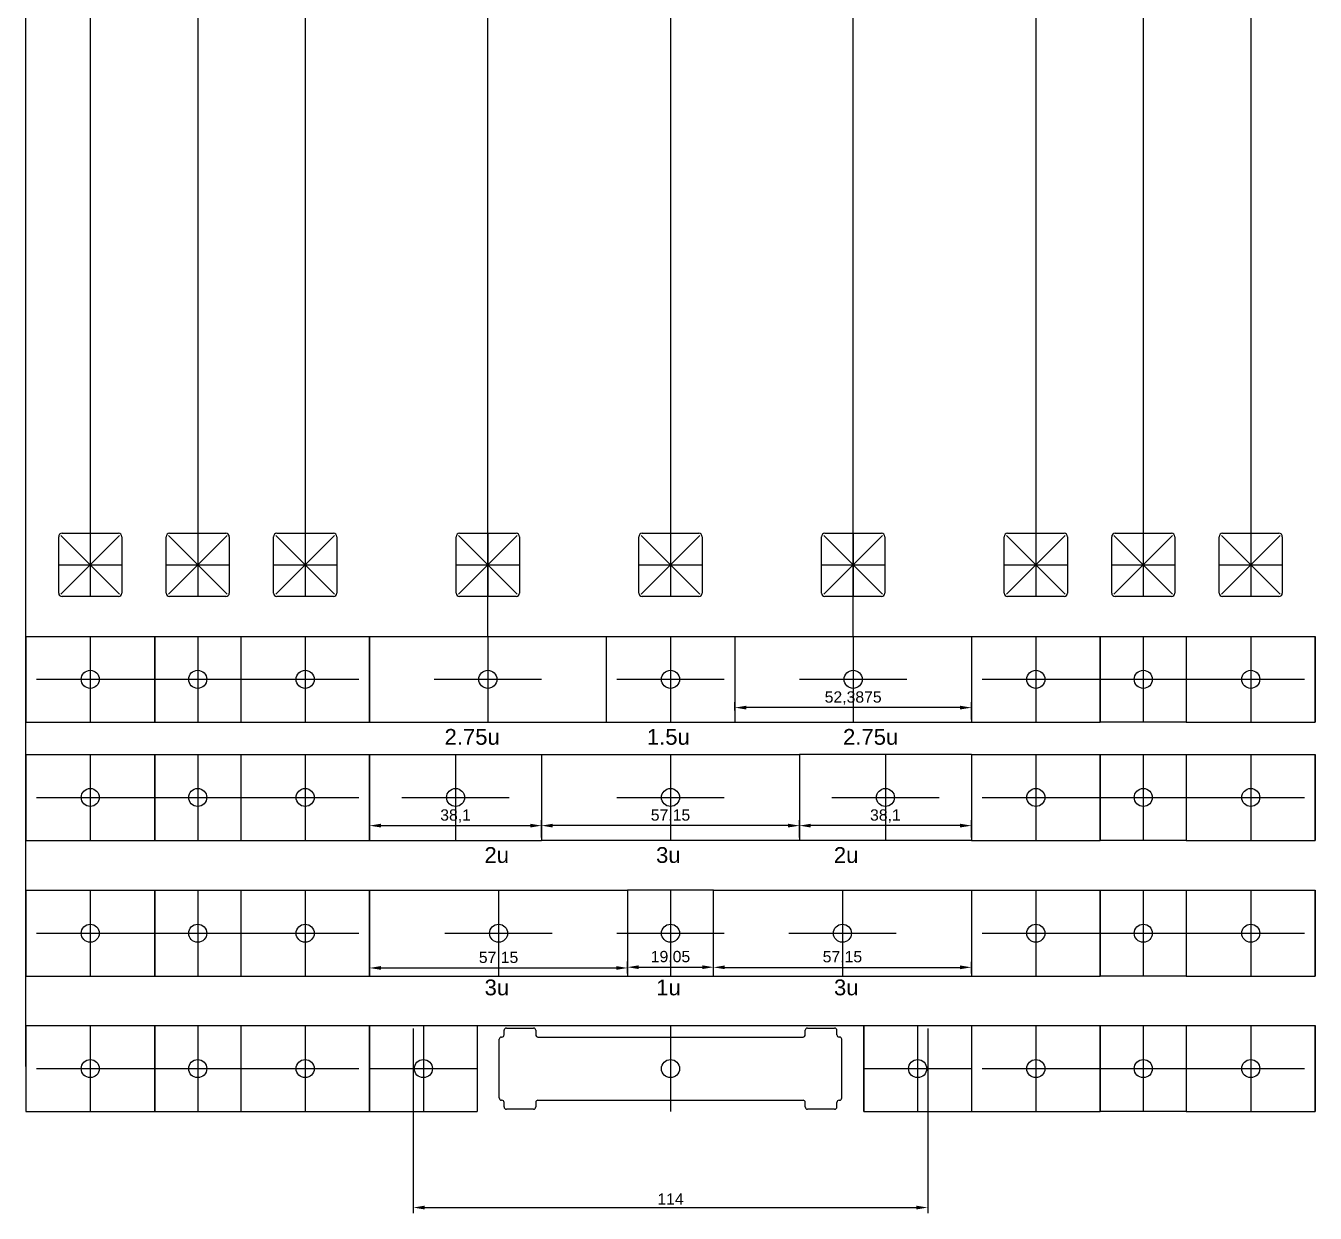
# Model space of a CAD drawing. Header units: millimetres. Extents: x 474 to 1639, y -476 to 312.
# Drawn here: x 890.5 to 1176.2, y -476.3 to -213.1 of the extents above; entities that cross this region are included whole.
import ezdxf

# ---------------------------------------------------------------- set-up
doc = ezdxf.new("R2010")
doc.units = ezdxf.units.MM
doc.styles.get("Standard").update_dxf_attribs({"font": 'arial.ttf'})
doc.dimstyles.new('ISO-25', dxfattribs={"dimtxt": 2.5, "dimasz": 2.5, "dimexe": 1.25, "dimexo": 0.625, "dimtad": 1, "dimtxsty": 'Standard', "dimcen": 2.5, "dimadec": 0, "dimazin": 0, "dimtfac": 1, "dimtmove": 0, "dimatfit": 3, "dimfxl": 1, "dimarcsym": 0})

# ---------------------------------------------------------------- blocks, each defined once
blk = doc.blocks.new('*D57')
at = {"color": 0, "lineweight": -2, "transparency": 16777216}
for p, q in [((966.67, -423.13), (966.67, -420.68)), ((969.17, -421.93), (1021.33, -421.93)), ((1023.83, -423.13), (1023.83, -420.68))]:
    blk.add_line(p, q, dxfattribs=at)
at = {"color": 0, "transparency": 16777216}
for points in [[(969.17, -421.51), (969.17, -422.34), (966.67, -421.93)], [(1021.33, -421.51), (1021.33, -422.34), (1023.83, -421.93)]]:
    blk.add_solid(points, dxfattribs=at)
at = {"layer": 'Defpoints', "color": 0, "transparency": 16777216}
for p in [(1023.83, -421.93), (966.67, -423.76), (1023.83, -423.76)]:
    blk.add_point(p, dxfattribs=at)
at = {"color": 0, "transparency": 16777216, "insert": (995.25, -419.8), "char_height": 2.5, "attachment_point": 5}
blk.add_mtext('57,15', dxfattribs=at)
blk = doc.blocks.new('*D58')
at = {"color": 0, "lineweight": -2, "transparency": 16777216}
for p, q in [((1042.88, -423.13), (1042.88, -420.54)), ((1045.38, -421.79), (1097.53, -421.79)), ((1100.03, -423.13), (1100.03, -420.54))]:
    blk.add_line(p, q, dxfattribs=at)
at = {"color": 0, "transparency": 16777216}
for points in [[(1045.38, -421.37), (1045.38, -422.2), (1042.88, -421.79)], [(1097.53, -421.37), (1097.53, -422.2), (1100.03, -421.79)]]:
    blk.add_solid(points, dxfattribs=at)
at = {"layer": 'Defpoints', "color": 0, "transparency": 16777216}
for p in [(1100.03, -421.79), (1042.88, -423.76), (1100.03, -423.76)]:
    blk.add_point(p, dxfattribs=at)
at = {"color": 0, "transparency": 16777216, "insert": (1071.45, -419.66), "char_height": 2.5, "attachment_point": 5}
blk.add_mtext('57,15', dxfattribs=at)
blk = doc.blocks.new('*D59')
at = {"color": 0, "lineweight": -2, "transparency": 16777216}
for p, q in [((1023.83, -423.13), (1023.83, -420.51)), ((1026.33, -421.76), (1040.38, -421.76)), ((1042.88, -423.13), (1042.88, -420.51))]:
    blk.add_line(p, q, dxfattribs=at)
at = {"color": 0, "transparency": 16777216}
for points in [[(1026.33, -421.34), (1026.33, -422.17), (1023.83, -421.76)], [(1040.38, -421.34), (1040.38, -422.17), (1042.88, -421.76)]]:
    blk.add_solid(points, dxfattribs=at)
at = {"layer": 'Defpoints', "color": 0, "transparency": 16777216}
for p in [(1042.88, -421.76), (1023.83, -423.76), (1042.88, -423.76)]:
    blk.add_point(p, dxfattribs=at)
at = {"color": 0, "transparency": 16777216, "insert": (1033.35, -419.63), "char_height": 2.5, "attachment_point": 5}
blk.add_mtext('19,05', dxfattribs=at)
blk = doc.blocks.new('*D60')
at = {"color": 0, "lineweight": -2, "transparency": 16777216}
for p, q in [((966.67, -393.05), (966.67, -389.14)), ((969.17, -390.39), (1002.27, -390.39)), ((1004.77, -393.05), (1004.77, -389.14))]:
    blk.add_line(p, q, dxfattribs=at)
at = {"color": 0, "transparency": 16777216}
for points in [[(969.17, -389.97), (969.17, -390.8), (966.67, -390.39)], [(1002.27, -389.97), (1002.27, -390.8), (1004.77, -390.39)]]:
    blk.add_solid(points, dxfattribs=at)
at = {"layer": 'Defpoints', "color": 0, "transparency": 16777216}
for p in [(1004.77, -390.39), (966.67, -393.67), (1004.77, -393.67)]:
    blk.add_point(p, dxfattribs=at)
at = {"color": 0, "transparency": 16777216, "insert": (985.72, -388.26), "char_height": 2.5, "attachment_point": 5}
blk.add_mtext('38,1', dxfattribs=at)
blk = doc.blocks.new('*D61')
at = {"color": 0, "lineweight": -2, "transparency": 16777216}
for p, q in [((1004.77, -393.05), (1004.77, -389.14)), ((1059.42, -390.39), (1007.27, -390.39)), ((1061.92, -393.05), (1061.92, -389.14))]:
    blk.add_line(p, q, dxfattribs=at)
at = {"color": 0, "transparency": 16777216}
for points in [[(1007.27, -389.97), (1007.27, -390.8), (1004.77, -390.39)], [(1059.42, -389.97), (1059.42, -390.8), (1061.92, -390.39)]]:
    blk.add_solid(points, dxfattribs=at)
at = {"layer": 'Defpoints', "color": 0, "transparency": 16777216}
for p in [(1004.77, -390.39), (1004.77, -393.67), (1061.92, -393.67)]:
    blk.add_point(p, dxfattribs=at)
at = {"color": 0, "transparency": 16777216, "insert": (1033.35, -388.26), "char_height": 2.5, "attachment_point": 5}
blk.add_mtext('57,15', dxfattribs=at)
blk = doc.blocks.new('*D62')
at = {"color": 0, "lineweight": -2, "transparency": 16777216}
for p, q in [((1061.92, -393.05), (1061.92, -389.14)), ((1097.53, -390.39), (1064.42, -390.39)), ((1100.03, -393.05), (1100.03, -389.14))]:
    blk.add_line(p, q, dxfattribs=at)
at = {"color": 0, "transparency": 16777216}
for points in [[(1064.42, -389.97), (1064.42, -390.8), (1061.92, -390.39)], [(1097.53, -389.97), (1097.53, -390.8), (1100.03, -390.39)]]:
    blk.add_solid(points, dxfattribs=at)
at = {"layer": 'Defpoints', "color": 0, "transparency": 16777216}
for p in [(1061.92, -390.39), (1061.92, -393.67), (1100.03, -393.67)]:
    blk.add_point(p, dxfattribs=at)
at = {"color": 0, "transparency": 16777216, "insert": (1080.97, -388.26), "char_height": 2.5, "attachment_point": 5}
blk.add_mtext('38,1', dxfattribs=at)
blk = doc.blocks.new('*D63')
at = {"color": 0, "lineweight": -2, "transparency": 16777216}
for p, q in [((1047.64, -364.86), (1047.64, -362.99)), ((1097.53, -364.24), (1050.14, -364.24)), ((1100.03, -366.86), (1100.03, -362.99))]:
    blk.add_line(p, q, dxfattribs=at)
at = {"color": 0, "transparency": 16777216}
for points in [[(1050.14, -363.82), (1050.14, -364.65), (1047.64, -364.24)], [(1097.53, -363.82), (1097.53, -364.65), (1100.03, -364.24)]]:
    blk.add_solid(points, dxfattribs=at)
at = {"layer": 'Defpoints', "color": 0, "transparency": 16777216}
for p in [(1047.64, -364.24), (1047.64, -365.49), (1100.03, -367.49)]:
    blk.add_point(p, dxfattribs=at)
at = {"color": 0, "transparency": 16777216, "insert": (1073.83, -362.11), "char_height": 2.5, "attachment_point": 5}
blk.add_mtext('52,3875', dxfattribs=at)
blk = doc.blocks.new('*D49')
at = {"color": 0, "lineweight": -2, "transparency": 16777216}
for p, q in [((976.35, -435.33), (976.35, -476.27)), ((1090.35, -435.33), (1090.35, -476.27)), ((978.85, -475.02), (1087.85, -475.02))]:
    blk.add_line(p, q, dxfattribs=at)
at = {"color": 0, "transparency": 16777216}
for points in [[(978.85, -474.61), (978.85, -475.44), (976.35, -475.02)], [(1087.85, -474.61), (1087.85, -475.44), (1090.35, -475.02)]]:
    blk.add_solid(points, dxfattribs=at)
at = {"layer": 'Defpoints', "color": 0, "transparency": 16777216}
for p in [(976.35, -434.71), (1090.35, -434.71), (1090.35, -475.02)]:
    blk.add_point(p, dxfattribs=at)
at = {"color": 0, "transparency": 16777216, "insert": (1033.35, -473.14), "char_height": 2.5, "attachment_point": 5}
blk.add_mtext('114', dxfattribs=at)

msp = doc.modelspace()

# ---------------------------------------------------------------- linework, layer by layer
at = {"color": 2}
for p, q in [((890.475, -443.757804), (890.475, -41.736331)), ((904.7625, -107.0125), (904.7625, -325.612378)), ((928.575, -107.0125), (928.575, -325.612378)), ((952.3875, -107.0125), (952.3875, -325.612378)), ((1033.35, -107.0125), (1033.35, -325.612378)), ((1114.3125, -107.0125), (1114.3125, -325.612378)), ((1138.125, -107.0125), (1138.125, -325.612378)), ((1161.9375, -107.0125), (1161.9375, -325.612378)), ((898.2625, -326.112378), (911.2625, -339.112378)), ((898.2625, -339.112378), (911.2625, -326.112378)), ((922.075, -326.112378), (935.075, -339.112378)), ((922.075, -339.112378), (935.075, -326.112378)), ((945.8875, -326.112378), (958.8875, -339.112378)), ((945.8875, -339.112378), (958.8875, -326.112378)), ((986.36875, -326.112378), (999.36875, -339.112378)), ((986.36875, -339.112378), (999.36875, -326.112378)), ((1026.85, -326.112378), (1039.85, -339.112378)), ((1026.85, -339.112378), (1039.85, -326.112378)), ((1067.33125, -326.112378), (1080.33125, -339.112378)), ((1067.33125, -339.112378), (1080.33125, -326.112378)), ((1107.8125, -326.112378), (1120.8125, -339.112378)), ((1107.8125, -339.112378), (1120.8125, -326.112378)), ((1131.625, -326.112378), (1144.625, -339.112378)), ((1131.625, -339.112378), (1144.625, -326.112378)), ((1155.4375, -326.112378), (1168.4375, -339.112378)), ((1155.4375, -339.112378), (1168.4375, -326.112378)), ((890.475, -348.438588), (919.05, -348.438588)), ((890.475, -348.438588), (890.475, -367.488588)), ((904.7625, -348.438588), (904.7625, -367.488588)), ((919.05, -348.438588), (919.05, -367.488588)), ((919.05, -348.438588), (938.1, -348.438588)), ((919.05, -367.488588), (919.05, -348.438588)), ((928.575, -348.438588), (928.575, -367.488588)), ((938.1, -348.438588), (938.1, -367.488588)), ((938.1, -348.438588), (966.675, -348.438588)), ((938.1, -348.438588), (938.1, -367.488588)), ((952.3875, -348.438588), (952.3875, -367.488588)), ((966.675, -348.438588), (966.675, -367.488588)), ((966.675, -367.488588), (966.675, -348.438588)), ((966.675, -348.438588), (1100.025, -348.438588)), ((966.675, -348.438588), (1019.0625, -348.438588)), ((992.86875, -348.438588), (992.86875, -367.488588)), ((1019.0625, -348.438588), (1019.0625, -367.488588)), ((1033.35, -348.438588), (1033.35, -367.488588)), ((1047.6375, -348.438588), (1100.025, -348.438588)), ((1047.6375, -348.438588), (1047.6375, -367.488588)), ((1073.83125, -348.438588), (1073.83125, -367.488588)), ((1100.025, -348.438588), (1128.6, -348.438588)), ((1100.025, -348.438588), (1100.025, -367.488588)), ((1114.3125, -348.438588), (1114.3125, -367.488588)), ((1128.6, -348.438588), (1128.6, -367.488588)), ((1128.6, -348.438588), (1147.65, -348.438588)), ((1128.6, -367.488588), (1128.6, -348.438588)), ((1138.125, -348.438588), (1138.125, -367.488588)), ((1147.65, -348.438588), (1147.65, -367.488588)), ((1147.65, -348.438588), (1176.225, -348.438588)), ((1147.65, -348.438588), (1147.65, -367.488588)), ((1161.9375, -348.438588), (1161.9375, -367.488588)), ((1176.225, -348.438588), (1176.225, -367.488588)), ((1176.225, -367.488588), (1176.225, -348.438588)), ((892.85625, -357.963588), (916.66875, -357.963588)), ((916.66875, -357.963588), (940.48125, -357.963588)), ((940.48125, -357.963588), (964.29375, -357.963588)), ((980.9625, -357.963588), (1004.775, -357.963588)), ((1021.44375, -357.963588), (1045.25625, -357.963588)), ((1061.925, -357.963588), (1085.7375, -357.963588)), ((1102.40625, -357.963588), (1126.21875, -357.963588)), ((1126.21875, -357.963588), (1150.03125, -357.963588)), ((1150.03125, -357.963588), (1173.84375, -357.963588)), ((890.475, -367.488588), (919.05, -367.488588)), ((919.05, -367.488588), (938.1, -367.488588)), ((938.1, -367.488588), (966.675, -367.488588)), ((966.675, -367.488588), (1100.025, -367.488588)), ((966.675, -367.488588), (1019.0625, -367.488588)), ((1100.025, -367.488588), (1128.6, -367.488588)), ((1147.65, -367.488588), (1128.6, -367.488588)), ((1147.65, -367.488588), (1176.225, -367.488588)), ((890.475, -374.624319), (919.05, -374.624319)), ((890.475, -374.624319), (890.475, -393.674319)), ((904.7625, -374.624319), (904.7625, -393.674319)), ((919.05, -374.624319), (919.05, -393.674319)), ((919.05, -374.624319), (938.1, -374.624319)), ((919.05, -393.674319), (919.05, -374.624319)), ((928.575, -374.624319), (928.575, -393.674319)), ((938.1, -374.624319), (938.1, -393.674319)), ((938.1, -374.624319), (966.675, -374.624319)), ((938.1, -374.624319), (938.1, -393.674319)), ((952.3875, -374.624319), (952.3875, -393.674319)), ((966.675, -374.624319), (966.675, -393.674319)), ((966.675, -393.674319), (966.675, -374.624319)), ((966.675, -374.624319), (1004.775, -374.624319)), ((985.725, -374.624319), (985.725, -393.674319)), ((1004.775, -374.624319), (1004.775, -393.674319)), ((1004.775, -374.624319), (1061.925, -374.624319)), ((1033.35, -374.624319), (1033.35, -393.674319)), ((1100.025, -374.624319), (1061.925, -374.624319)), ((1061.925, -374.624319), (1061.925, -393.674319)), ((1080.975, -374.624319), (1080.975, -393.674319)), ((1100.025, -374.624319), (1128.6, -374.624319)), ((1100.025, -374.624319), (1100.025, -393.674319)), ((1114.3125, -374.624319), (1114.3125, -393.674319)), ((1128.6, -374.624319), (1128.6, -393.674319)), ((1128.6, -374.624319), (1147.65, -374.624319)), ((1128.6, -393.674319), (1128.6, -374.624319)), ((1138.125, -374.624319), (1138.125, -393.674319)), ((1147.65, -374.624319), (1147.65, -393.674319)), ((1147.65, -374.624319), (1176.225, -374.624319)), ((1147.65, -374.624319), (1147.65, -393.674319)), ((1161.9375, -374.624319), (1161.9375, -393.674319)), ((1176.225, -374.624319), (1176.225, -393.674319)), ((1176.225, -393.674319), (1176.225, -374.624319)), ((892.85625, -384.149319), (916.66875, -384.149319)), ((916.66875, -384.149319), (940.48125, -384.149319)), ((940.48125, -384.149319), (964.29375, -384.149319)), ((973.81875, -384.149319), (997.63125, -384.149319)), ((1021.44375, -384.149319), (1045.25625, -384.149319)), ((1069.06875, -384.149319), (1092.88125, -384.149319)), ((1102.40625, -384.149319), (1126.21875, -384.149319)), ((1126.21875, -384.149319), (1150.03125, -384.149319)), ((1150.03125, -384.149319), (1173.84375, -384.149319)), ((890.475, -393.674319), (919.05, -393.674319)), ((919.05, -393.674319), (938.1, -393.674319)), ((938.1, -393.674319), (966.675, -393.674319)), ((966.675, -393.674319), (1004.775, -393.674319)), ((1061.925, -393.674319), (1004.775, -393.674319)), ((1100.025, -393.674319), (1061.925, -393.674319)), ((1100.025, -393.674319), (1128.6, -393.674319)), ((1147.65, -393.674319), (1128.6, -393.674319)), ((1147.65, -393.674319), (1176.225, -393.674319)), ((890.475, -404.707804), (919.05, -404.707804)), ((890.475, -404.707804), (890.475, -423.757804)), ((904.7625, -404.707804), (904.7625, -423.757804)), ((919.05, -404.707804), (919.05, -423.757804)), ((919.05, -404.707804), (938.1, -404.707804)), ((919.05, -423.757804), (919.05, -404.707804)), ((928.575, -404.707804), (928.575, -423.757804)), ((938.1, -404.707804), (938.1, -423.757804)), ((938.1, -404.707804), (966.675, -404.707804)), ((938.1, -404.707804), (938.1, -423.757804)), ((952.3875, -404.707804), (952.3875, -423.757804)), ((966.675, -404.707804), (966.675, -423.757804)), ((966.675, -423.757804), (966.675, -404.707804)), ((966.675, -404.707804), (1023.825, -404.707804)), ((995.25, -404.707804), (995.25, -423.757804)), ((1023.825, -404.707804), (1023.825, -423.757804)), ((1042.875, -404.707804), (1023.825, -404.707804)), ((1033.35, -404.707804), (1033.35, -423.757804)), ((1042.875, -404.707804), (1100.025, -404.707804)), ((1042.875, -423.757804), (1042.875, -404.707804)), ((1071.45, -404.707804), (1071.45, -423.757804)), ((1100.025, -404.707804), (1128.6, -404.707804)), ((1100.025, -404.707804), (1100.025, -423.757804)), ((1114.3125, -404.707804), (1114.3125, -423.757804)), ((1128.6, -404.707804), (1128.6, -423.757804)), ((1128.6, -404.707804), (1147.65, -404.707804)), ((1128.6, -423.757804), (1128.6, -404.707804)), ((1138.125, -404.707804), (1138.125, -423.757804)), ((1147.65, -404.707804), (1147.65, -423.757804)), ((1147.65, -404.707804), (1176.225, -404.707804)), ((1147.65, -404.707804), (1147.65, -423.757804)), ((1161.9375, -404.707804), (1161.9375, -423.757804)), ((1176.225, -404.707804), (1176.225, -423.757804)), ((1176.225, -423.757804), (1176.225, -404.707804)), ((892.85625, -414.232804), (916.66875, -414.232804)), ((916.66875, -414.232804), (940.48125, -414.232804)), ((940.48125, -414.232804), (964.29375, -414.232804)), ((983.34375, -414.232804), (1007.15625, -414.232804)), ((1021.44375, -414.232804), (1045.25625, -414.232804)), ((1059.54375, -414.232804), (1083.35625, -414.232804)), ((1102.40625, -414.232804), (1126.21875, -414.232804)), ((1126.21875, -414.232804), (1150.03125, -414.232804)), ((1150.03125, -414.232804), (1173.84375, -414.232804)), ((890.475, -423.757804), (919.05, -423.757804)), ((919.05, -423.757804), (938.1, -423.757804)), ((938.1, -423.757804), (966.675, -423.757804)), ((966.675, -423.757804), (1023.825, -423.757804)), ((1023.825, -423.757804), (1042.875, -423.757804)), ((1042.875, -423.757804), (1100.025, -423.757804)), ((1100.025, -423.757804), (1128.6, -423.757804)), ((1147.65, -423.757804), (1128.6, -423.757804)), ((1147.65, -423.757804), (1176.225, -423.757804)), ((890.475, -434.707804), (919.05, -434.707804)), ((890.475, -434.707804), (890.475, -453.757804)), ((904.7625, -434.707804), (904.7625, -453.757804)), ((919.05, -434.707804), (919.05, -453.757804)), ((919.05, -434.707804), (938.1, -434.707804)), ((919.05, -453.757804), (919.05, -434.707804)), ((928.575, -434.707804), (928.575, -453.757804)), ((938.1, -434.707804), (938.1, -453.757804)), ((938.1, -434.707804), (966.675, -434.707804)), ((938.1, -434.707804), (938.1, -453.757804)), ((952.3875, -434.707804), (952.3875, -453.757804)), ((966.675, -434.707804), (966.675, -453.757804)), ((966.675, -453.757804), (966.675, -434.707804)), ((966.675, -434.707804), (990.4875, -434.707804)), ((966.675, -434.707804), (966.675, -453.757804)), ((978.58125, -434.707804), (978.58125, -453.757804)), ((990.4875, -434.707804), (990.4875, -453.757804)), ((990.4875, -434.707804), (990.4875, -453.757804)), ((990.4875, -434.707804), (990.4875, -453.757804)), ((990.4875, -434.707804), (1033.35, -434.707804)), ((1033.35, -434.707804), (1033.35, -453.757804)), ((1033.35, -434.707804), (1076.2125, -434.707804)), ((1076.2125, -434.707804), (1076.2125, -453.757804)), ((1076.2125, -453.757804), (1076.2125, -434.707804)), ((1076.2125, -434.707804), (1100.025, -434.707804)), ((1076.2125, -434.707804), (1076.2125, -453.757804)), ((1076.2125, -434.707804), (1076.2125, -453.757804)), ((1088.11875, -434.707804), (1088.11875, -453.757804)), ((1100.025, -434.707804), (1128.6, -434.707804)), ((1100.025, -434.707804), (1100.025, -453.757804)), ((1100.025, -434.707804), (1100.025, -453.757804)), ((1100.025, -434.707804), (1100.025, -453.757804)), ((1114.3125, -434.707804), (1114.3125, -453.757804)), ((1128.6, -434.707804), (1128.6, -453.757804)), ((1128.6, -434.707804), (1147.65, -434.707804)), ((1128.6, -453.757804), (1128.6, -434.707804)), ((1138.125, -434.707804), (1138.125, -453.757804)), ((1147.65, -434.707804), (1147.65, -453.757804)), ((1147.65, -434.707804), (1176.225, -434.707804)), ((1147.65, -434.707804), (1147.65, -453.757804)), ((1161.9375, -434.707804), (1161.9375, -453.757804)), ((1176.225, -434.707804), (1176.225, -453.757804)), ((1176.225, -453.757804), (1176.225, -434.707804)), ((892.85625, -444.232804), (916.66875, -444.232804)), ((916.66875, -444.232804), (940.48125, -444.232804)), ((940.48125, -444.232804), (964.29375, -444.232804)), ((966.675, -444.232804), (990.4875, -444.232804)), ((1076.2125, -444.232804), (1100.025, -444.232804)), ((1102.40625, -444.232804), (1126.21875, -444.232804)), ((1126.21875, -444.232804), (1150.03125, -444.232804)), ((1150.03125, -444.232804), (1173.84375, -444.232804)), ((890.475, -453.757804), (919.05, -453.757804)), ((919.05, -453.757804), (938.1, -453.757804)), ((938.1, -453.757804), (966.675, -453.757804)), ((966.675, -453.757804), (990.4875, -453.757804)), ((1076.2125, -453.757804), (1100.025, -453.757804)), ((1100.025, -453.757804), (1128.6, -453.757804)), ((1147.65, -453.757804), (1128.6, -453.757804)), ((1147.65, -453.757804), (1176.225, -453.757804))]:
    msp.add_line(p, q, dxfattribs=at)
at = {"color": 1}
for p, q in [((992.86875, -348.438588), (992.86875, -174.651543)), ((1073.83125, -348.438588), (1073.83125, -174.651543)), ((904.7625, -325.612378), (904.7625, -339.612378)), ((928.575, -325.612378), (928.575, -339.612378)), ((952.3875, -325.612378), (952.3875, -339.612378)), ((992.86875, -325.612378), (992.86875, -339.612378)), ((1033.35, -325.612378), (1033.35, -339.612378)), ((1073.83125, -325.612378), (1073.83125, -339.612378)), ((1114.3125, -325.612378), (1114.3125, -339.612378)), ((1138.125, -325.612378), (1138.125, -339.612378)), ((1161.9375, -325.612378), (1161.9375, -339.612378)), ((897.7625, -332.612378), (911.7625, -332.612378)), ((921.575, -332.612378), (935.575, -332.612378)), ((945.3875, -332.612378), (959.3875, -332.612378)), ((985.86875, -332.612378), (999.86875, -332.612378)), ((1026.35, -332.612378), (1040.35, -332.612378)), ((1066.83125, -332.612378), (1080.83125, -332.612378)), ((1107.3125, -332.612378), (1121.3125, -332.612378)), ((1131.125, -332.612378), (1145.125, -332.612378)), ((1154.9375, -332.612378), (1168.9375, -332.612378))]:
    msp.add_line(p, q, dxfattribs=at)
at = {"color": 4}
for p, q in [((898.5125, -325.612378), (911.0125, -325.612378)), ((922.325, -325.612378), (934.825, -325.612378)), ((946.1375, -325.612378), (958.6375, -325.612378)), ((986.61875, -325.612378), (999.11875, -325.612378)), ((1027.1, -325.612378), (1039.6, -325.612378)), ((1067.58125, -325.612378), (1080.08125, -325.612378)), ((1108.0625, -325.612378), (1120.5625, -325.612378)), ((1131.875, -325.612378), (1144.375, -325.612378)), ((1155.6875, -325.612378), (1168.1875, -325.612378)), ((897.7625, -338.862378), (897.7625, -326.362378)), ((911.7625, -326.362378), (911.7625, -338.862378)), ((921.575, -338.862378), (921.575, -326.362378)), ((935.575, -326.362378), (935.575, -338.862378)), ((945.3875, -338.862378), (945.3875, -326.362378)), ((959.3875, -326.362378), (959.3875, -338.862378)), ((985.86875, -338.862378), (985.86875, -326.362378)), ((999.86875, -326.362378), (999.86875, -338.862378)), ((1026.35, -338.862378), (1026.35, -326.362378)), ((1040.35, -326.362378), (1040.35, -338.862378)), ((1066.83125, -338.862378), (1066.83125, -326.362378)), ((1080.83125, -326.362378), (1080.83125, -338.862378)), ((1107.3125, -338.862378), (1107.3125, -326.362378)), ((1121.3125, -326.362378), (1121.3125, -338.862378)), ((1131.125, -338.862378), (1131.125, -326.362378)), ((1145.125, -326.362378), (1145.125, -338.862378)), ((1154.9375, -338.862378), (1154.9375, -326.362378)), ((1168.9375, -326.362378), (1168.9375, -338.862378)), ((911.0125, -339.612378), (898.5125, -339.612378)), ((934.825, -339.612378), (922.325, -339.612378)), ((958.6375, -339.612378), (946.1375, -339.612378)), ((999.11875, -339.612378), (986.61875, -339.612378)), ((1039.6, -339.612378), (1027.1, -339.612378)), ((1080.08125, -339.612378), (1067.58125, -339.612378)), ((1120.5625, -339.612378), (1108.0625, -339.612378)), ((1144.375, -339.612378), (1131.875, -339.612378)), ((1168.1875, -339.612378), (1155.6875, -339.612378)), ((996.48075, -436.732804), (996.48075, -435.732804)), ((996.98075, -435.232804), (1002.98075, -435.232804)), ((1003.48075, -435.732804), (1003.48075, -436.732804)), ((1063.21925, -436.732804), (1063.21925, -435.732804)), ((1063.71925, -435.232804), (1069.71925, -435.232804)), ((1070.21925, -436.732804), (1070.21925, -435.732804)), ((995.39375, -450.732804), (995.39375, -437.732804)), ((995.89375, -437.232804), (995.98075, -437.232804)), ((1003.98075, -437.232804), (1062.71925, -437.232804)), ((1070.80625, -437.232804), (1070.71925, -437.232804)), ((1071.30625, -450.732804), (1071.30625, -437.732804)), ((995.98075, -451.232804), (995.89375, -451.232804)), ((1003.98075, -451.232804), (1062.71925, -451.232804)), ((1070.71925, -451.232804), (1070.80625, -451.232804)), ((996.48075, -452.732804), (996.48075, -451.732804)), ((1002.98075, -453.232804), (996.98075, -453.232804)), ((1003.48075, -451.732804), (1003.48075, -452.732804)), ((1063.21925, -452.732804), (1063.21925, -451.732804)), ((1069.71925, -453.232804), (1063.71925, -453.232804)), ((1070.21925, -452.732804), (1070.21925, -451.732804))]:
    msp.add_line(p, q, dxfattribs=at)
at = {"color": 2}
for centre in [(904.7625, -357.963588), (928.575, -357.963588), (952.3875, -357.963588), (992.86875, -357.963588), (1033.35, -357.963588), (1073.83125, -357.963588), (1114.3125, -357.963588), (1138.125, -357.963588), (1161.9375, -357.963588), (904.7625, -384.149319), (928.575, -384.149319), (952.3875, -384.149319), (985.725, -384.149319), (1033.35, -384.149319), (1080.975, -384.149319), (1114.3125, -384.149319), (1138.125, -384.149319), (1161.9375, -384.149319), (904.7625, -414.232804), (928.575, -414.232804), (952.3875, -414.232804), (995.25, -414.232804), (1033.35, -414.232804), (1071.45, -414.232804), (1114.3125, -414.232804), (1138.125, -414.232804), (1161.9375, -414.232804), (904.7625, -444.232804), (928.575, -444.232804), (952.3875, -444.232804), (978.58125, -444.232804), (1033.35, -444.232804), (1088.11875, -444.232804), (1114.3125, -444.232804), (1138.125, -444.232804), (1161.9375, -444.232804)]:
    msp.add_circle(centre, 2, dxfattribs=at)
at = {"color": 4}
for centre, radius, start, end in [((898.5125, -326.362378), 0.75, 90, 180), ((911.0125, -326.362378), 0.75, 0, 90), ((922.325, -326.362378), 0.75, 90, 180), ((934.825, -326.362378), 0.75, 0, 90), ((946.1375, -326.362378), 0.75, 90, 180), ((958.6375, -326.362378), 0.75, 0, 90), ((986.61875, -326.362378), 0.75, 90, 180), ((999.11875, -326.362378), 0.75, 0, 90), ((1027.1, -326.362378), 0.75, 90, 180), ((1039.6, -326.362378), 0.75, 0, 90), ((1067.58125, -326.362378), 0.75, 90, 180), ((1080.08125, -326.362378), 0.75, 0, 90), ((1108.0625, -326.362378), 0.75, 90, 180), ((1120.5625, -326.362378), 0.75, 0, 90), ((1131.875, -326.362378), 0.75, 90, 180), ((1144.375, -326.362378), 0.75, 0, 90), ((1155.6875, -326.362378), 0.75, 90, 180), ((1168.1875, -326.362378), 0.75, 0, 90), ((898.5125, -338.862378), 0.75, 180, 270), ((911.0125, -338.862378), 0.75, 270, 0), ((922.325, -338.862378), 0.75, 180, 270), ((934.825, -338.862378), 0.75, 270, 0), ((946.1375, -338.862378), 0.75, 180, 270), ((958.6375, -338.862378), 0.75, 270, 0), ((986.61875, -338.862378), 0.75, 180, 270), ((999.11875, -338.862378), 0.75, 270, 0), ((1027.1, -338.862378), 0.75, 180, 270), ((1039.6, -338.862378), 0.75, 270, 0), ((1067.58125, -338.862378), 0.75, 180, 270), ((1080.08125, -338.862378), 0.75, 270, 0), ((1108.0625, -338.862378), 0.75, 180, 270), ((1120.5625, -338.862378), 0.75, 270, 0), ((1131.875, -338.862378), 0.75, 180, 270), ((1144.375, -338.862378), 0.75, 270, 0), ((1155.6875, -338.862378), 0.75, 180, 270), ((1168.1875, -338.862378), 0.75, 270, 0), ((995.98075, -436.732804), 0.5, 270, 0), ((996.98075, -435.732804), 0.5, 90, 180), ((1002.98075, -435.732804), 0.5, 0, 90), ((1003.98075, -436.732804), 0.5, 180, 270), ((1062.71925, -436.732804), 0.5, 270, 0), ((1063.71925, -435.732804), 0.5, 90, 180), ((1069.71925, -435.732804), 0.5, 0, 90), ((1070.71925, -436.732804), 0.5, 180, 270), ((995.89375, -437.732804), 0.5, 90, 180), ((1070.80625, -437.732804), 0.5, 0, 90), ((995.89375, -450.732804), 0.5, 180, 270), ((995.98075, -451.732804), 0.5, 0, 90), ((1003.98075, -451.732804), 0.5, 90, 180), ((1062.71925, -451.732804), 0.5, 0, 90), ((1070.71925, -451.732804), 0.5, 90, 180), ((1070.80625, -450.732804), 0.5, 270, 0), ((996.98075, -452.732804), 0.5, 180, 270), ((1002.98075, -452.732804), 0.5, 270, 0), ((1063.71925, -452.732804), 0.5, 180, 270), ((1069.71925, -452.732804), 0.5, 270, 0)]:
    msp.add_arc(centre, radius, start, end, dxfattribs=at)

# ---------------------------------------------------------------- texts
at = {"color": 2, "char_height": 3.5, "attachment_point": 1}
for s, insert in [('\\pi16.686;2.75u                        1.5u                         2.75u', (966.594911, -368.963188)), ('\\pi25.522;2u                        3u                         2u', (966.594911, -395.148919)), ('\\pi25.553;3u                        1u                         3u', (966.594911, -424.48537))]:
    msp.add_mtext_dynamic_manual_height_columns(s, width=133.43008903, gutter_width=17.5, heights=[0], dxfattribs=dict(at, insert=insert))

# ---------------------------------------------------------------- dimensions: what is measured, and where the dimension line sits
at = {"color": 2}
for base, p1, p2, picture, middle in [((1047.6375, -364.235205), (1100.025, -367.488588), (1047.6375, -365.488588), '*D63', (1073.83125, -362.107817)), ((1004.775, -390.38612), (1061.925, -393.674319), (1004.775, -393.674319), '*D61', (1033.35, -388.258732)), ((1061.925, -390.38612), (1100.025, -393.674319), (1061.925, -393.674319), '*D62', (1080.975, -388.258732))]:
    dim = msp.add_linear_dim(base=base, p1=p1, p2=p2, dimstyle='ISO-25', override={"dimdec": 5, "dimtdec": 5}, dxfattribs=at)
    dim.commit()
    dim.dimension.update_dxf_attribs({"geometry": picture, "text_midpoint": middle})
dim = msp.add_linear_dim(base=(1004.775, -390.38612), p1=(966.675, -393.674319), p2=(1004.775, -393.674319), dimstyle='ISO-25', override={"dimdec": 5, "dimtdec": 5}, dxfattribs=at)
dim.commit()
dim.dimension.update_dxf_attribs({"geometry": '*D60', "text_midpoint": (985.725, -390.38612), "dimtype": 160})
for base, p1, p2, picture, middle in [((1023.825, -421.927892), (966.675, -423.757804), (1023.825, -423.757804), '*D57', (995.25, -419.800504)), ((1042.875, -421.757804), (1023.825, -423.757804), (1042.875, -423.757804), '*D59', (1033.35, -419.630417)), ((1100.025, -421.787592), (1042.875, -423.757804), (1100.025, -423.757804), '*D58', (1071.45, -419.660204))]:
    dim = msp.add_linear_dim(base=base, p1=p1, p2=p2, dimstyle='ISO-25', dxfattribs=at)
    dim.commit()
    dim.dimension.update_dxf_attribs({"geometry": picture, "text_midpoint": middle})
at = {"color": 4}
dim = msp.add_linear_dim(base=(1090.35, -475.022719), p1=(976.35, -434.707804), p2=(1090.35, -434.707804), dimstyle='ISO-25', dxfattribs=at)
dim.commit()
dim.dimension.update_dxf_attribs({"geometry": '*D49', "text_midpoint": (1033.35, -473.142603)})

doc.saveas('drawing.dxf')
